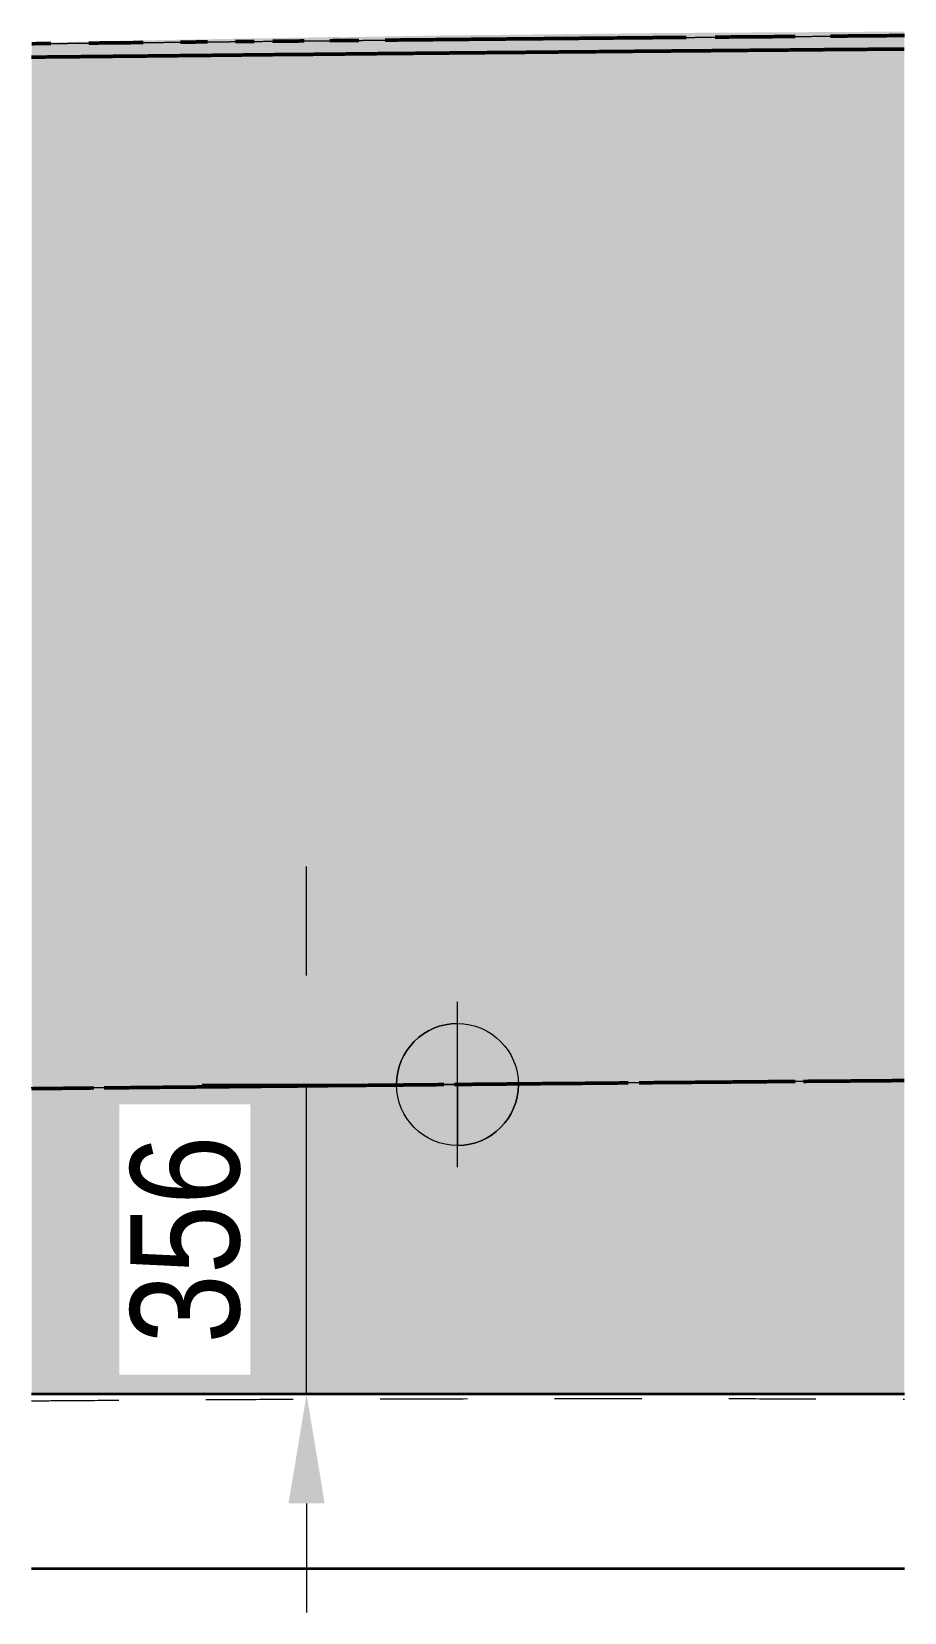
# Model space of a CAD drawing. Header units: metres. Extents: x 0 to 258, y 3 to 25.
# Drawn here: x 14.31 to 15.312, y 21.338 to 23.152 of the extents above; entities that cross this region are included whole.
import ezdxf

# ---------------------------------------------------------------- set-up
doc = ezdxf.new("R2010")
doc.units = ezdxf.units.M
doc.linetypes.add('JacobsDash', pattern=[0.0045, 0.003, -0.0015])
doc.layers.get('Defpoints').update_dxf_attribs({"color": 41})
for name, color, linetype, lineweight in [('A-ANNO-DIMS', 7, 'Continuous', 9), ('A-ANNO-NOTE', 7, 'Continuous', 9), ('A-FLOR', 7, 'Continuous', 50), ('A-FLOR-HDLN', 7, 'JacobsDash', 18)]:
    doc.layers.add(name, color=color, linetype=linetype, lineweight=lineweight)
doc.styles.add('Arial Narrow_2', font='ARIALN.TTF', dxfattribs={"height": 0.125})
doc.dimstyles.new('Dimension_Standard_O__mm_', dxfattribs={"dimscale": 0.3048, "dimtxt": 0.127929, "dimasz": 0.410105, "dimexe": 0.393701, "dimexo": 0.246063, "dimgap": 0.246063, "dimtad": 1, "dimdec": 0, "dimlfac": 1000, "dimzin": 0, "dimdsep": 46, "dimtxsty": 'Arial Narrow_2', "dimsah": 1, "dimcen": 0.09, "dimaunit": 1, "dimadec": 4, "dimazin": 0, "dimtfac": 1, "dimtdec": 4, "dimtix": 1, "dimtmove": 0, "dimatfit": 3, "dimfxl": 1, "dimtvp": 1, "dimtfill": 1, "dimtolj": 1, "dimtzin": 0, "dimlwd": 18, "dimlwe": 18, "dimarcsym": 2})

# ---------------------------------------------------------------- blocks, each defined once
blk = doc.blocks.new('CS_SYMB_SETOUT POINT - 5mm-2022283-Section 152')
at = {"layer": 'A-ANNO-NOTE'}
h = blk.add_hatch(color=256, dxfattribs=at)
edge = h.paths.add_edge_path()
edge.add_line((788.9187, 22.0133), (788.9187, 21.9433))
edge.add_line((788.9187, 21.9433), (788.8487, 21.9433))
edge.add_arc((788.9187, 21.9433), 0.07, 90, 180, ccw=False)
h = blk.add_hatch(color=256, dxfattribs=at)
edge = h.paths.add_edge_path()
edge.add_line((788.9187, 21.8733), (788.9187, 21.9433))
edge.add_line((788.9187, 21.9433), (788.9887, 21.9433))
edge.add_arc((788.9187, 21.9433), 0.07, 270, 360, ccw=False)
for p, q in [((788.9187, 21.8483), (788.9187, 22.0383)), ((788.9187, 21.9433), (788.9187, 22.0133)), ((788.8237, 21.9433), (789.0137, 21.9433)), ((788.8487, 21.9433), (788.9187, 21.9433)), ((788.9887, 21.9433), (788.9187, 21.9433)), ((788.9187, 21.9433), (788.9187, 21.8733))]:
    blk.add_line(p, q, dxfattribs=at)
blk.add_circle((788.9187, 21.9433), 0.07, dxfattribs=at)
for start, end in [(90, 180), (270, 360)]:
    blk.add_arc((788.9187, 21.9433), 0.07, start, end, dxfattribs=at)
blk = doc.blocks.new('DIMBLOCK7-Section 152')
at = {"layer": 'A-ANNO-DIMS', "color": 0, "lineweight": 18, "transparency": 16777216}
for p, q in [((14.6258, 22.0683), (14.6258, 22.1933)), ((14.6921, 21.9433), (14.5058, 21.9433)), ((14.6258, 21.5875), (14.6258, 21.9433)), ((14.6989, 21.5875), (14.5058, 21.5875)), ((14.6258, 21.4625), (14.6258, 21.3375))]:
    blk.add_line(p, q, dxfattribs=at)
at = {"layer": 'A-ANNO-DIMS', "color": 0, "transparency": 16777216}
for points in [[(14.605, 22.0683), (14.6466, 22.0683), (14.6258, 21.9433)], [(14.605, 21.4625), (14.6466, 21.4625), (14.6258, 21.5875)]]:
    blk.add_solid(points, dxfattribs=at)
at = {"layer": 'Defpoints', "color": 0, "transparency": 16777216}
for p in [(14.6258, 21.9433), (14.7671, 21.9433), (14.7739, 21.5875)]:
    blk.add_point(p, dxfattribs=at)
at = {"layer": 'A-ANNO-DIMS', "color": 0, "lineweight": 18, "transparency": 16777216, "insert": (14.487, 21.7654), "char_height": 0.125, "width": 0.285099, "attachment_point": 5, "rotation": 90, "style": 'Arial Narrow_2', "bg_fill": 3, "box_fill_scale": 1.1, "bg_fill_color": 256, "bg_fill_true_color": 13158600, "bg_fill_transparency": 0}
blk.add_mtext('\\A1;356', dxfattribs=at)

msp = doc.modelspace()

# ---------------------------------------------------------------- hatches: boundary and pattern name
at = {"layer": 'A-FLOR', "lineweight": 5, "true_color": 0xc0c0c0}
for points in [[(14.3103, 23.1376), (14.9821, 23.1442), (15.3117, 23.147), (15.3117, 23.1515), (15.2724, 23.1513), (15.035, 23.1499), (14.912, 23.1485), (14.7829, 23.1471), (14.664, 23.145), (14.6652, 23.1454), (14.5161, 23.1428), (14.4144, 23.141), (14.3103, 23.1387), (14.3103, 23.1384)], [(14.3103, 23.1222), (14.9505, 23.1284), (15.3117, 23.1315), (15.3117, 23.147), (14.6233, 23.1408), (14.3103, 23.1376), (14.3103, 23.1252)], [(14.3103, 21.9385), (14.9821, 21.945), (15.3117, 21.9478), (15.3117, 23.1315), (14.6409, 23.1255), (14.3103, 23.1222), (14.3103, 21.9862)], [(15.3117, 21.5878), (15.3117, 21.9478), (14.6108, 21.9415), (14.3103, 21.9385), (14.3103, 21.588), (15.3103, 21.5878)]]:
    msp.add_hatch(color=9, dxfattribs=at).paths.add_polyline_path(points)

# ---------------------------------------------------------------- linework, layer by layer
at = {"layer": 'A-FLOR', "lineweight": 35}
for p, q in [((15.3117, 21.5878), (14.3103, 21.588)), ((14.3103, 21.388), (15.3117, 21.3878))]:
    msp.add_line(p, q, dxfattribs=at)
at = {"layer": 'A-FLOR'}
for points, knots in [([(15.2268, 23.1463), (15.231, 23.1463), (15.2381, 23.1464), (15.2451, 23.1464), (15.248, 23.1465)], [-0.8422576741, -0.8422576741, -0.8422576741, -0.8422576741, -0.841796875, -0.8414658953, -0.8414658953, -0.8414658953, -0.8414658953]), ([(15.248, 23.1465), (15.2537, 23.1465), (15.2607, 23.1466), (15.2678, 23.1466), (15.2691, 23.1466)], [-0.8414649991, -0.8414649991, -0.8414649991, -0.8414649991, -0.8408203125, -0.840672324, -0.840672324, -0.840672324, -0.840672324]), ([(15.2691, 23.1466), (15.2722, 23.1467), (15.2792, 23.1467), (15.2863, 23.1468), (15.2903, 23.1468)], [-0.8406718602, -0.8406718602, -0.8406718602, -0.8406718602, -0.8403320312, -0.839879649, -0.839879649, -0.839879649, -0.839879649]), ([(15.2903, 23.1468), (15.2906, 23.1468), (15.2953, 23.1469), (15.3024, 23.1469), (15.3092, 23.147), (15.3117, 23.147)], [-0.8398793104, -0.8398793104, -0.8398793104, -0.8398793104, -0.83984375, -0.8393554688, -0.8390903431, -0.8390903431, -0.8390903431, -0.8390903431]), ([(14.3104, 23.1376), (14.3112, 23.1376), (14.3163, 23.1377), (14.3234, 23.1378), (14.33, 23.1378), (14.3322, 23.1379)], [-0.8755864445, -0.8755864445, -0.8755864445, -0.8755864445, -0.8754882812, -0.875, -0.8747573493, -0.8747573493, -0.8747573493, -0.8747573493]), ([(14.376, 23.1383), (14.3771, 23.1383), (14.3825, 23.1384), (14.3895, 23.1385), (14.3952, 23.1385), (14.3967, 23.1385)], [-0.8731711991, -0.8731711991, -0.8731711991, -0.8731711991, -0.873046875, -0.8725585938, -0.8723796211, -0.8723796211, -0.8723796211, -0.8723796211]), ([(14.3967, 23.1385), (14.3993, 23.1386), (14.4061, 23.1386), (14.4131, 23.1387), (14.4174, 23.1387)], [-0.8723793242, -0.8723793242, -0.8723793242, -0.8723793242, -0.8720703125, -0.8715820312, -0.8715820312, -0.8715820312, -0.8715820312]), ([(14.4174, 23.1387), (14.4217, 23.1388), (14.4287, 23.1389), (14.4357, 23.1389), (14.4384, 23.139)], [-0.8715820312, -0.8715820312, -0.8715820312, -0.8715820312, -0.87109375, -0.8707943164, -0.8707943164, -0.8707943164, -0.8707943164]), ([(14.4812, 23.1394), (14.4818, 23.1394), (14.4889, 23.1395), (14.4959, 23.1396), (14.5023, 23.1396)], [-0.8692086242, -0.8692086242, -0.8692086242, -0.8692086242, -0.869140625, -0.8684159492, -0.8684159492, -0.8684159492, -0.8684159492]), ([(14.5023, 23.1396), (14.5045, 23.1396), (14.5078, 23.1397), (14.5111, 23.1397), (14.5121, 23.1397)], [-0.8684156808, -0.8684156808, -0.8684156808, -0.8684156808, -0.8681640625, -0.8680455936, -0.8680455936, -0.8680455936, -0.8680455936]), ([(14.5444, 23.14), (14.5499, 23.1401), (14.557, 23.1402), (14.5641, 23.1402), (14.5656, 23.1403)], [-0.8668303847, -0.8668303847, -0.8668303847, -0.8668303847, -0.8662109375, -0.8660384042, -0.8660384042, -0.8660384042, -0.8660384042]), ([(14.5869, 23.1405), (14.587, 23.1405), (14.5942, 23.1405), (14.6013, 23.1406), (14.6085, 23.1407)], [-0.8652452492, -0.8652452492, -0.8652452492, -0.8652452492, -0.865234375, -0.8644525742, -0.8644525742, -0.8644525742, -0.8644525742]), ([(14.6085, 23.1407), (14.6102, 23.1407), (14.6151, 23.1407), (14.6201, 23.1408), (14.6232, 23.1408)], [-0.8644522742, -0.8644522742, -0.8644522742, -0.8644522742, -0.8642578125, -0.8639167581, -0.8639167581, -0.8639167581, -0.8639167581]), ([(14.6524, 23.1411), (14.6575, 23.1412), (14.6648, 23.1412), (14.6719, 23.1413), (14.674, 23.1413)], [-0.8628672242, -0.8628672242, -0.8628672242, -0.8628672242, -0.8623046875, -0.8620748208, -0.8620748208, -0.8620748208, -0.8620748208]), ([(14.7161, 23.1417), (14.7174, 23.1417), (14.723, 23.1418), (14.7302, 23.1419), (14.7363, 23.1419), (14.7378, 23.1419)], [-0.8604891992, -0.8604891992, -0.8604891992, -0.8604891992, -0.8603515625, -0.8598632812, -0.8596965242, -0.8596965242, -0.8596965242, -0.8596965242]), ([(14.7378, 23.1419), (14.7408, 23.142), (14.7482, 23.142), (14.7558, 23.1421), (14.7603, 23.1421)], [-0.8596959164, -0.8596959164, -0.8596959164, -0.8596959164, -0.859375, -0.8589038492, -0.8589038492, -0.8589038492, -0.8589038492]), ([(14.7603, 23.1421), (14.7651, 23.1422), (14.7727, 23.1423), (14.7803, 23.1423), (14.783, 23.1424)], [-0.8589037392, -0.8589037392, -0.8589037392, -0.8589037392, -0.8583984375, -0.8581111742, -0.8581111742, -0.8581111742, -0.8581111742]), ([(14.783, 23.1424), (14.785, 23.1424), (14.7915, 23.1424), (14.8065, 23.1426), (14.8191, 23.1427), (14.8272, 23.1428)], [-0.858111174, -0.858111174, -0.858111174, -0.858111174, -0.857910156, -0.857421875, -0.856525824, -0.856525824, -0.856525824, -0.856525824]), ([(14.8272, 23.1428), (14.828, 23.1428), (14.8351, 23.1428), (14.8422, 23.1429), (14.8486, 23.143)], [-0.8565255407, -0.8565255407, -0.8565255407, -0.8565255407, -0.8564453125, -0.8557337067, -0.8557337067, -0.8557337067, -0.8557337067]), ([(14.8487, 23.143), (14.851, 23.143), (14.8623, 23.1431), (14.8768, 23.1432), (14.8892, 23.1433), (14.8924, 23.1434)], [-0.855733149, -0.855733149, -0.855733149, -0.855733149, -0.85546875, -0.854492188, -0.854147799, -0.854147799, -0.854147799, -0.854147799]), ([(14.8924, 23.1434), (14.8983, 23.1434), (14.9057, 23.1435), (14.9132, 23.1436), (14.9147, 23.1436)], [-0.8541472126, -0.8541472126, -0.8541472126, -0.8541472126, -0.853515625, -0.8533552994, -0.8533552994, -0.8533552994, -0.8533552994]), ([(14.9278, 23.1282), (14.9216, 23.1282), (14.9141, 23.1281), (14.9066, 23.128), (14.9053, 23.128)], [0.8528640121, 0.8528640121, 0.8528640121, 0.8528640121, 0.853515625, 0.8536547331, 0.8536547331, 0.8536547331, 0.8536547331]), ([(14.9505, 23.1284), (14.946, 23.1284), (14.9385, 23.1283), (14.9309, 23.1283), (14.9278, 23.1282)], [0.8520727251, 0.8520727251, 0.8520727251, 0.8520727251, 0.8525390625, 0.8528636776, 0.8528636776, 0.8528636776, 0.8528636776]), ([(14.9371, 23.1438), (14.9374, 23.1438), (14.9448, 23.1438), (14.9524, 23.1439), (14.9596, 23.144)], [-0.8525623782, -0.8525623782, -0.8525623782, -0.8525623782, -0.8525390625, -0.8517700888, -0.8517700888, -0.8517700888, -0.8517700888]), ([(14.9732, 23.1286), (14.9705, 23.1286), (14.9629, 23.1285), (14.9554, 23.1285), (14.9505, 23.1284)], [0.8512815667, 0.8512815667, 0.8512815667, 0.8512815667, 0.8515625, 0.8520726221, 0.8520726221, 0.8520726221, 0.8520726221]), ([(14.9597, 23.144), (14.9616, 23.144), (14.9691, 23.1441), (14.9766, 23.1441), (14.9821, 23.1442)], [-0.8517697741, -0.8517697741, -0.8517697741, -0.8517697741, -0.8515625, -0.8509771295, -0.8509771295, -0.8509771295, -0.8509771295]), ([(15.0185, 23.129), (15.0099, 23.129), (14.9949, 23.1288), (14.9798, 23.1287), (14.9732, 23.1286)], [0.849699456, 0.849699456, 0.849699456, 0.849699456, 0.850585938, 0.851280694, 0.851280694, 0.851280694, 0.851280694]), ([(14.9821, 23.1442), (14.9858, 23.1442), (14.9933, 23.1443), (15.0007, 23.1443), (15.0045, 23.1444)], [-0.8509770991, -0.8509770991, -0.8509770991, -0.8509770991, -0.8505859375, -0.8501850308, -0.8501850308, -0.8501850308, -0.8501850308]), ([(15.0045, 23.1444), (15.01, 23.1444), (15.0175, 23.1445), (15.025, 23.1446), (15.0271, 23.1446)], [-0.8501844241, -0.8501844241, -0.8501844241, -0.8501844241, -0.849609375, -0.8493921961, -0.8493921961, -0.8493921961, -0.8493921961]), ([(15.0414, 23.1292), (15.0346, 23.1292), (15.0269, 23.1291), (15.0193, 23.129), (15.0185, 23.129)], [0.8489089827, 0.8489089827, 0.8489089827, 0.8489089827, 0.849609375, 0.8496989053, 0.8496989053, 0.8496989053, 0.8496989053]), ([(15.0271, 23.1446), (15.0344, 23.1446), (15.0421, 23.1447), (15.0497, 23.1448), (15.05, 23.1448)], [-0.8493917491, -0.8493917491, -0.8493917491, -0.8493917491, -0.8486328125, -0.8485990741, -0.8485990741, -0.8485990741, -0.8485990741]), ([(15.0644, 23.1294), (15.0595, 23.1294), (15.0518, 23.1293), (15.0441, 23.1293), (15.0415, 23.1292)], [0.8481179988, 0.8481179988, 0.8481179988, 0.8481179988, 0.8486328125, 0.8489084002, 0.8489084002, 0.8489084002, 0.8489084002]), ([(15.0869, 23.1296), (15.0838, 23.1296), (15.0764, 23.1296), (15.0689, 23.1295), (15.0644, 23.1294)], [0.8473262892, 0.8473262892, 0.8473262892, 0.8473262892, 0.84765625, 0.8481173447, 0.8481173447, 0.8481173447, 0.8481173447]), ([(15.1087, 23.1298), (15.1074, 23.1298), (15.1002, 23.1298), (15.0929, 23.1297), (15.0869, 23.1296)], [0.8465359311, 0.8465359311, 0.8465359311, 0.8465359311, 0.8466796875, 0.8473258663, 0.8473258663, 0.8473258663, 0.8473258663]), ([(15.0946, 23.1452), (15.0977, 23.1452), (15.1049, 23.1453), (15.112, 23.1453), (15.1162, 23.1454)], [-0.8470135492, -0.8470135492, -0.8470135492, -0.8470135492, -0.8466796875, -0.8462210491, -0.8462210491, -0.8462210491, -0.8462210491]), ([(15.1162, 23.1454), (15.1209, 23.1454), (15.128, 23.1455), (15.1353, 23.1455), (15.1379, 23.1455)], [-0.8462208852, -0.8462208852, -0.8462208852, -0.8462208852, -0.845703125, -0.8454283741, -0.8454283741, -0.8454283741, -0.8454283741]), ([(15.1526, 23.1302), (15.1501, 23.1302), (15.1431, 23.1301), (15.1357, 23.1301), (15.1308, 23.13), (15.1305, 23.13)], [0.8449538562, 0.8449538562, 0.8449538562, 0.8449538562, 0.8452148438, 0.845703125, 0.8457440782, 0.8457440782, 0.8457440782, 0.8457440782]), ([(15.1379, 23.1455), (15.1398, 23.1456), (15.1463, 23.1456), (15.1537, 23.1457), (15.1591, 23.1457), (15.16, 23.1457)], [-0.8454283392, -0.8454283392, -0.8454283392, -0.8454283392, -0.8452148438, -0.8447265625, -0.8446356991, -0.8446356991, -0.8446356991, -0.8446356991]), ([(15.1752, 23.1304), (15.1698, 23.1304), (15.1622, 23.1303), (15.1547, 23.1302), (15.1526, 23.1302)], [0.8441620672, 0.8441620672, 0.8441620672, 0.8441620672, 0.8447265625, 0.8449531227, 0.8449531227, 0.8449531227, 0.8449531227]), ([(15.1979, 23.1306), (15.1943, 23.1306), (15.1867, 23.1305), (15.1791, 23.1304), (15.1752, 23.1304)], [0.8433710117, 0.8433710117, 0.8433710117, 0.8433710117, 0.84375, 0.8441615229, 0.8441615229, 0.8441615229, 0.8441615229]), ([(15.1825, 23.1459), (15.1834, 23.1459), (15.1847, 23.1459), (15.1861, 23.146), (15.1865, 23.146)], [-0.8438430241, -0.8438430241, -0.8438430241, -0.8438430241, -0.84375, -0.8437031628, -0.8437031628, -0.8437031628, -0.8437031628]), ([(15.2202, 23.1308), (15.2185, 23.1308), (15.2111, 23.1307), (15.2036, 23.1306), (15.198, 23.1306)], [0.8425800456, 0.8425800456, 0.8425800456, 0.8425800456, 0.8427734375, 0.843370273, 0.843370273, 0.843370273, 0.843370273]), ([(15.2418, 23.131), (15.2418, 23.131), (15.2346, 23.1309), (15.2275, 23.1308), (15.2202, 23.1308)], [0.8417892736, 0.8417892736, 0.8417892736, 0.8417892736, 0.841796875, 0.8425799562, 0.8425799562, 0.8425799562, 0.8425799562]), ([(15.2844, 23.1313), (15.2833, 23.1313), (15.2778, 23.1313), (15.2706, 23.1312), (15.2647, 23.1311), (15.2631, 23.1311)], [0.8402070721, 0.8402070721, 0.8402070721, 0.8402070721, 0.8403320312, 0.8408203125, 0.8409970947, 0.8409970947, 0.8409970947, 0.8409970947]), ([(15.3059, 23.1315), (15.302, 23.1315), (15.2948, 23.1314), (15.2877, 23.1313), (15.2844, 23.1313)], [0.839416288, 0.839416288, 0.839416288, 0.839416288, 0.83984375, 0.8402067897, 0.8402067897, 0.8402067897, 0.8402067897]), ([(15.3116, 23.1315), (15.3102, 23.1315), (15.3083, 23.1315), (15.3064, 23.1315), (15.3059, 23.1315)], [0.8392092425, 0.8392092425, 0.8392092425, 0.8392092425, 0.8393554688, 0.8394157342, 0.8394157342, 0.8394157342, 0.8394157342]), ([(14.3404, 23.1225), (14.34, 23.1225), (14.3373, 23.1225), (14.3299, 23.1224), (14.3231, 23.1223), (14.3186, 23.1223), (14.3185, 23.1223)], [0.8742221761, 0.8742221761, 0.8742221761, 0.8742221761, 0.8742675781, 0.8745117188, 0.875, 0.87501308, 0.87501308, 0.87501308, 0.87501308]), ([(14.3624, 23.1227), (14.3615, 23.1227), (14.3561, 23.1226), (14.3487, 23.1226), (14.3423, 23.1225), (14.3404, 23.1225)], [0.8734311206, 0.8734311206, 0.8734311206, 0.8734311206, 0.8735351562, 0.8740234375, 0.8742217994, 0.8742217994, 0.8742217994, 0.8742217994]), ([(14.3836, 23.1229), (14.3801, 23.1229), (14.3731, 23.1228), (14.3659, 23.1228), (14.3624, 23.1227)], [0.8726402961, 0.8726402961, 0.8726402961, 0.8726402961, 0.873046875, 0.8734306405, 0.8734306405, 0.8734306405, 0.8734306405]), ([(14.4043, 23.1232), (14.4023, 23.1231), (14.3961, 23.1231), (14.3893, 23.123), (14.3844, 23.1229), (14.3836, 23.1229)], [0.8718494395, 0.8718494395, 0.8718494395, 0.8718494395, 0.8720703125, 0.8725585938, 0.8726400651, 0.8726400651, 0.8726400651, 0.8726400651]), ([(14.4255, 23.1234), (14.4252, 23.1234), (14.4204, 23.1233), (14.4133, 23.1232), (14.4066, 23.1232), (14.4043, 23.1232)], [0.871058734, 0.871058734, 0.871058734, 0.871058734, 0.87109375, 0.8715820312, 0.8718490096, 0.8718490096, 0.8718490096, 0.8718490096]), ([(14.4686, 23.1238), (14.4628, 23.1238), (14.4556, 23.1237), (14.4484, 23.1236), (14.4471, 23.1236)], [0.8694761983, 0.8694761983, 0.8694761983, 0.8694761983, 0.8701171875, 0.8702663904, 0.8702663904, 0.8702663904, 0.8702663904]), ([(14.4899, 23.124), (14.4859, 23.124), (14.4788, 23.1239), (14.4716, 23.1238), (14.4686, 23.1238)], [0.8686856418, 0.8686856418, 0.8686856418, 0.8686856418, 0.869140625, 0.8694758431, 0.8694758431, 0.8694758431, 0.8694758431]), ([(14.5111, 23.1242), (14.5087, 23.1242), (14.5016, 23.1242), (14.4946, 23.1241), (14.4899, 23.124)], [0.8678946284, 0.8678946284, 0.8678946284, 0.8678946284, 0.8681640625, 0.8686847876, 0.8686847876, 0.8686847876, 0.8686847876]), ([(14.5324, 23.1245), (14.5316, 23.1245), (14.5245, 23.1244), (14.5174, 23.1243), (14.5111, 23.1242)], [0.8671027992, 0.8671027992, 0.8671027992, 0.8671027992, 0.8671875, 0.8678937321, 0.8678937321, 0.8678937321, 0.8678937321]), ([(14.5752, 23.1249), (14.5689, 23.1248), (14.5618, 23.1248), (14.5546, 23.1247), (14.5537, 23.1247)], [0.8655210442, 0.8655210442, 0.8655210442, 0.8655210442, 0.8662109375, 0.8663112416, 0.8663112416, 0.8663112416, 0.8663112416]), ([(14.5968, 23.1251), (14.5922, 23.1251), (14.585, 23.125), (14.5778, 23.1249), (14.5752, 23.1249)], [0.8647295101, 0.8647295101, 0.8647295101, 0.8647295101, 0.865234375, 0.8655205656, 0.8655205656, 0.8655205656, 0.8655205656]), ([(14.6187, 23.1253), (14.6158, 23.1253), (14.6084, 23.1252), (14.6011, 23.1251), (14.5968, 23.1251)], [0.8639384546, 0.8639384546, 0.8639384546, 0.8639384546, 0.8642578125, 0.864729142, 0.864729142, 0.864729142, 0.864729142]), ([(14.6409, 23.1255), (14.6397, 23.1255), (14.6323, 23.1254), (14.6249, 23.1254), (14.6187, 23.1253)], [0.863147569, 0.863147569, 0.863147569, 0.863147569, 0.86328125, 0.8639384434, 0.8639384434, 0.8639384434, 0.8639384434]), ([(14.6843, 23.126), (14.6777, 23.1259), (14.6706, 23.1258), (14.6634, 23.1258), (14.6629, 23.1257)], [0.8615656677, 0.8615656677, 0.8615656677, 0.8615656677, 0.8623046875, 0.8623563436, 0.8623563436, 0.8623563436, 0.8623563436]), ([(14.7055, 23.1262), (14.7006, 23.1261), (14.6935, 23.126), (14.6864, 23.126), (14.6843, 23.126)], [0.8607742326, 0.8607742326, 0.8607742326, 0.8607742326, 0.861328125, 0.8615652881, 0.8615652881, 0.8615652881, 0.8615652881]), ([(14.7271, 23.1264), (14.7237, 23.1263), (14.7165, 23.1263), (14.7093, 23.1262), (14.7055, 23.1262)], [0.8599831771, 0.8599831771, 0.8599831771, 0.8599831771, 0.8603515625, 0.8607737837, 0.8607737837, 0.8607737837, 0.8607737837]), ([(14.7725, 23.1268), (14.763, 23.1267), (14.7476, 23.1266), (14.7328, 23.1264), (14.7271, 23.1264)], [0.858398438, 0.858398438, 0.858398438, 0.858398438, 0.859375, 0.859982695, 0.859982695, 0.859982695, 0.859982695]), ([(14.7952, 23.127), (14.7923, 23.127), (14.7848, 23.1269), (14.7772, 23.1268), (14.7725, 23.1268)], [0.85761022, 0.85761022, 0.85761022, 0.85761022, 0.8579101562, 0.8583984375, 0.8583984375, 0.8583984375, 0.8583984375]), ([(14.8173, 23.1272), (14.8118, 23.1272), (14.8044, 23.1271), (14.797, 23.127), (14.7952, 23.127)], [0.8568194478, 0.8568194478, 0.8568194478, 0.8568194478, 0.857421875, 0.8576100106, 0.8576100106, 0.8576100106, 0.8576100106]), ([(14.839, 23.1274), (14.8352, 23.1274), (14.828, 23.1273), (14.8208, 23.1272), (14.8173, 23.1272)], [0.856028124, 0.856028124, 0.856028124, 0.856028124, 0.8564453125, 0.8568189551, 0.8568189551, 0.8568189551, 0.8568189551]), ([(14.8607, 23.1276), (14.8586, 23.1276), (14.8513, 23.1275), (14.8441, 23.1275), (14.839, 23.1274)], [0.8552370477, 0.8552370477, 0.8552370477, 0.8552370477, 0.85546875, 0.8560278996, 0.8560278996, 0.8560278996, 0.8560278996]), ([(14.8828, 23.1278), (14.8824, 23.1278), (14.875, 23.1277), (14.8676, 23.1277), (14.8607, 23.1276)], [0.8544459018, 0.8544459018, 0.8544459018, 0.8544459018, 0.8544921875, 0.8552368441, 0.8552368441, 0.8552368441, 0.8552368441]), ([(14.3817, 21.9393), (14.3711, 21.9391), (14.3533, 21.939), (14.3296, 21.9387), (14.3164, 21.9386), (14.3103, 21.9385)], [0.870553069, 0.870553069, 0.870553069, 0.870553069, 0.871612024, 0.872317452, 0.872922533, 0.872922533, 0.872922533, 0.872922533]), ([(14.4175, 21.9396), (14.4162, 21.9396), (14.4083, 21.9395), (14.4003, 21.9394), (14.3937, 21.9394)], [0.8693650304, 0.8693650304, 0.8693650304, 0.8693650304, 0.8694957386, 0.8701566207, 0.8701566207, 0.8701566207, 0.8701566207]), ([(14.465, 21.9401), (14.4549, 21.94), (14.4391, 21.9398), (14.4232, 21.9397), (14.4175, 21.9396)], [0.867781739, 0.867781739, 0.867781739, 0.867781739, 0.86879031, 0.869364893, 0.869364893, 0.869364893, 0.869364893]), ([(14.4889, 21.9403), (14.485, 21.9403), (14.477, 21.9402), (14.469, 21.9401), (14.465, 21.9401)], [0.8669897895, 0.8669897895, 0.8669897895, 0.8669897895, 0.8673794533, 0.8677814369, 0.8677814369, 0.8677814369, 0.8677814369]), ([(14.537, 21.9408), (14.5313, 21.9408), (14.5232, 21.9407), (14.5152, 21.9406), (14.5129, 21.9406)], [0.865406391, 0.865406391, 0.865406391, 0.865406391, 0.8659685964, 0.8661979811, 0.8661979811, 0.8661979811, 0.8661979811]), ([(14.6108, 21.9415), (14.6096, 21.9415), (14.5937, 21.9414), (14.5688, 21.9411), (14.5457, 21.9409), (14.537, 21.9408)], [0.86303123, 0.86303123, 0.86303123, 0.86303123, 0.863146883, 0.86455774, 0.865406253, 0.865406253, 0.865406253, 0.865406253]), ([(14.7075, 21.9425), (14.7027, 21.9424), (14.6834, 21.9423), (14.6577, 21.942), (14.6303, 21.9417), (14.6169, 21.9416), (14.6108, 21.9415)], [0.859864158, 0.859864158, 0.859864158, 0.859864158, 0.860325169, 0.861736026, 0.862441454, 0.863031069, 0.863031069, 0.863031069, 0.863031069]), ([(14.7326, 21.9427), (14.7268, 21.9427), (14.7183, 21.9426), (14.7101, 21.9425), (14.7075, 21.9425)], [0.8590727171, 0.8590727171, 0.8590727171, 0.8590727171, 0.8596197405, 0.8598641457, 0.8598641457, 0.8598641457, 0.8598641457]), ([(14.758, 21.943), (14.7512, 21.9429), (14.7428, 21.9428), (14.7343, 21.9427), (14.7326, 21.9427)], [0.8582807018, 0.8582807018, 0.8582807018, 0.8582807018, 0.858914312, 0.8590724298, 0.8590724298, 0.8590724298, 0.8590724298]), ([(14.7831, 21.9432), (14.783, 21.9432), (14.7755, 21.9431), (14.7671, 21.943), (14.7588, 21.943), (14.758, 21.943)], [0.8574889739, 0.8574889739, 0.8574889739, 0.8574889739, 0.8575034552, 0.8582088836, 0.8582804874, 0.8582804874, 0.8582804874, 0.8582804874]), ([(14.8565, 21.9439), (14.8537, 21.9438), (14.8435, 21.9438), (14.8273, 21.9436), (14.8139, 21.9435), (14.8077, 21.9434)], [0.85511379, 0.85511379, 0.85511379, 0.85511379, 0.85538717, 0.856092598, 0.856697246, 0.856697246, 0.856697246, 0.856697246]), ([(14.8814, 21.9441), (14.8776, 21.9441), (14.8693, 21.944), (14.861, 21.9439), (14.8565, 21.9439)], [0.8543222749, 0.8543222749, 0.8543222749, 0.8543222749, 0.8546817414, 0.8551135114, 0.8551135114, 0.8551135114, 0.8551135114]), ([(14.9316, 21.9446), (14.926, 21.9445), (14.9176, 21.9444), (14.9092, 21.9444), (14.9065, 21.9443)], [0.8527390473, 0.8527390473, 0.8527390473, 0.8527390473, 0.8532708845, 0.8535303343, 0.8535303343, 0.8535303343, 0.8535303343]), ([(14.9822, 21.945), (14.9746, 21.9449), (14.9578, 21.9448), (14.941, 21.9446), (14.9317, 21.9446)], [0.851154599, 0.851154599, 0.851154599, 0.851154599, 0.851860028, 0.852738606, 0.852738606, 0.852738606, 0.852738606]), ([(15.033, 21.9455), (15.0311, 21.9455), (15.0226, 21.9454), (15.0141, 21.9453), (15.0075, 21.9452)], [0.8495724125, 0.8495724125, 0.8495724125, 0.8495724125, 0.8497437423, 0.8503634226, 0.8503634226, 0.8503634226, 0.8503634226]), ([(15.0843, 21.9459), (15.0731, 21.9458), (15.0559, 21.9457), (15.0388, 21.9455), (15.033, 21.9455)], [0.847988239, 0.847988239, 0.847988239, 0.847988239, 0.849038314, 0.849571695, 0.849571695, 0.849571695, 0.849571695]), ([(15.1093, 21.9461), (15.1048, 21.9461), (15.0965, 21.946), (15.0881, 21.946), (15.0843, 21.9459)], [0.8471968577, 0.8471968577, 0.8471968577, 0.8471968577, 0.847627457, 0.8479882006, 0.8479882006, 0.8479882006, 0.8479882006]), ([(15.1584, 21.9466), (15.1521, 21.9465), (15.144, 21.9464), (15.1358, 21.9464), (15.1339, 21.9463)], [0.8456130551, 0.8456130551, 0.8456130551, 0.8456130551, 0.8462166001, 0.846404783, 0.846404783, 0.846404783, 0.846404783]), ([(15.1865, 21.9468), (15.1856, 21.9468), (15.1772, 21.9467), (15.1678, 21.9466), (15.1595, 21.9466), (15.1584, 21.9466)], [0.8447211616, 0.8447211616, 0.8447211616, 0.8447211616, 0.8448057432, 0.8455111717, 0.8456128907, 0.8456128907, 0.8456128907, 0.8456128907]), ([(15.2338, 21.9472), (15.2322, 21.9472), (15.2238, 21.9471), (15.2154, 21.947), (15.2086, 21.947)], [0.8432378713, 0.8432378713, 0.8432378713, 0.8432378713, 0.8433948864, 0.8440295992, 0.8440295992, 0.8440295992, 0.8440295992]), ([(15.2585, 21.9474), (15.2561, 21.9474), (15.2479, 21.9473), (15.2396, 21.9472), (15.2338, 21.9472)], [0.8424461631, 0.8424461631, 0.8424461631, 0.8424461631, 0.8426894579, 0.8432376767, 0.8432376767, 0.8432376767, 0.8432376767]), ([(15.2827, 21.9476), (15.2793, 21.9476), (15.2713, 21.9475), (15.2633, 21.9474), (15.2585, 21.9474)], [0.8416546894, 0.8416546894, 0.8416546894, 0.8416546894, 0.8419840295, 0.8424461434, 0.8424461434, 0.8424461434, 0.8424461434]), ([(15.3116, 21.9478), (15.3058, 21.9478), (15.2961, 21.9477), (15.2865, 21.9476), (15.2827, 21.9476)], [0.8406971509, 0.8406971509, 0.8406971509, 0.8406971509, 0.841278601, 0.8416544155, 0.8416544155, 0.8416544155, 0.8416544155])]:
    msp.add_open_spline(points, degree=3, knots=knots, dxfattribs=at)
for points in [[(14.674, 23.1413), (14.678, 23.1414), (14.6819, 23.1414), (14.6859, 23.1414)], [(14.9147, 23.1436), (14.9222, 23.1436), (14.9296, 23.1437), (14.9371, 23.1438)], [(15.05, 23.1448), (15.0538, 23.1448), (15.0576, 23.1449), (15.0614, 23.1449)], [(15.1305, 23.13), (15.1232, 23.13), (15.1159, 23.1299), (15.1087, 23.1298)], [(15.16, 23.1457), (15.1674, 23.1458), (15.175, 23.1459), (15.1825, 23.1459)], [(15.2631, 23.1311), (15.256, 23.1311), (15.2489, 23.131), (15.2418, 23.131)], [(14.3185, 23.1223), (14.3157, 23.1222), (14.313, 23.1222), (14.3103, 23.1222)], [(14.447, 23.1236), (14.4398, 23.1235), (14.4326, 23.1234), (14.4255, 23.1234)], [(14.5537, 23.1247), (14.5466, 23.1246), (14.5395, 23.1245), (14.5324, 23.1245)], [(14.6629, 23.1257), (14.6557, 23.1257), (14.6483, 23.1256), (14.6409, 23.1255)], [(14.9052, 23.128), (14.8977, 23.128), (14.8903, 23.1279), (14.8828, 23.1278)], [(14.5129, 21.9406), (14.5049, 21.9405), (14.4969, 21.9404), (14.4889, 21.9403)], [(14.8077, 21.9434), (14.8036, 21.9434), (14.7996, 21.9433), (14.7955, 21.9433)], [(14.9065, 21.9443), (14.8981, 21.9443), (14.8897, 21.9442), (14.8814, 21.9441)], [(14.9948, 21.9451), (14.9906, 21.9451), (14.9864, 21.9451), (14.9822, 21.945)], [(15.1339, 21.9463), (15.1257, 21.9463), (15.1175, 21.9462), (15.1093, 21.9461)], [(15.2086, 21.947), (15.2044, 21.947), (15.2001, 21.9469), (15.1959, 21.9469)]]:
    msp.add_open_spline(points, degree=3, dxfattribs=at)
at = {"layer": 'A-FLOR-HDLN'}
for points, knots in [([(15.1866, 23.146), (15.1954, 23.146), (15.2091, 23.1461), (15.2222, 23.1463), (15.2268, 23.1463)], [-0.843701423, -0.843701423, -0.843701423, -0.843701423, -0.842773438, -0.842257674, -0.842257674, -0.842257674, -0.842257674]), ([(14.3322, 23.1379), (14.3344, 23.1379), (14.3389, 23.1379), (14.3459, 23.138), (14.355, 23.1381), (14.3651, 23.1382), (14.3727, 23.1383), (14.376, 23.1383)], [-0.874757349, -0.874757349, -0.874757349, -0.874757349, -0.874511719, -0.874267578, -0.874023438, -0.873535156, -0.873171999, -0.873171999, -0.873171999, -0.873171999]), ([(14.4384, 23.139), (14.4445, 23.139), (14.4588, 23.1392), (14.4731, 23.1393), (14.4812, 23.1394)], [-0.870793974, -0.870793974, -0.870793974, -0.870793974, -0.870117188, -0.869208624, -0.869208624, -0.869208624, -0.869208624]), ([(14.5122, 23.1397), (14.5197, 23.1398), (14.5305, 23.1399), (14.5412, 23.14), (14.5444, 23.14)], [-0.868043801, -0.868043801, -0.868043801, -0.868043801, -0.8671875, -0.866830599, -0.866830599, -0.866830599, -0.866830599]), ([(14.6233, 23.1408), (14.6291, 23.1409), (14.6389, 23.141), (14.6486, 23.1411), (14.6524, 23.1411)], [-0.863915008, -0.863915008, -0.863915008, -0.863915008, -0.86328125, -0.862867224, -0.862867224, -0.862867224, -0.862867224]), ([(14.6859, 23.1414), (14.6886, 23.1415), (14.6986, 23.1416), (14.7086, 23.1417), (14.7161, 23.1417)], [-0.861626791, -0.861626791, -0.861626791, -0.861626791, -0.861328125, -0.860489199, -0.860489199, -0.860489199, -0.860489199]), ([(15.0614, 23.1449), (15.0666, 23.1449), (15.0779, 23.145), (15.0888, 23.1451), (15.0946, 23.1452)], [-0.848201161, -0.848201161, -0.848201161, -0.848201161, -0.84765625, -0.847013724, -0.847013724, -0.847013724, -0.847013724]), ([(14.3937, 21.9394), (14.3932, 21.9394), (14.3893, 21.9393), (14.3853, 21.9393), (14.3818, 21.9393)], [0.8701566207, 0.8701566207, 0.8701566207, 0.8701566207, 0.8702011671, 0.8705515144, 0.8705515144, 0.8705515144, 0.8705515144]), ([(15.0075, 21.9452), (15.0066, 21.9452), (15.0024, 21.9452), (14.9982, 21.9452), (14.9949, 21.9451)], [0.8503634226, 0.8503634226, 0.8503634226, 0.8503634226, 0.8504491708, 0.8507580261, 0.8507580261, 0.8507580261, 0.8507580261]), ([(14.3103, 21.5803), (14.3209, 21.5804), (14.3433, 21.5806), (14.3896, 21.5809), (14.4495, 21.5813), (14.5221, 21.5818), (14.5834, 21.5821), (14.6328, 21.5823), (14.6824, 21.5825), (14.7441, 21.5826), (14.8073, 21.5828), (14.8573, 21.5829), (14.9074, 21.5829), (14.958, 21.5829), (15.0083, 21.5829), (15.0461, 21.5829), (15.0841, 21.5829), (15.1349, 21.5828), (15.1968, 21.5827), (15.2606, 21.5825), (15.2983, 21.5824), (15.3112, 21.5823), (15.3117, 21.5823)], [-0.3758651, -0.3758651, -0.3758651, -0.3758651, -0.3705882, -0.3647059, -0.3529412, -0.3411765, -0.3294118, -0.3235294, -0.3176471, -0.3058824, -0.2941176, -0.2882353, -0.2823529, -0.2705882, -0.2647059, -0.2588235, -0.2529412, -0.2470588, -0.2352941, -0.2235294, -0.2176471, -0.2174102, -0.2174102, -0.2174102, -0.2174102])]:
    msp.add_open_spline(points, degree=3, knots=knots, dxfattribs=at)
for points in [[(14.5656, 23.1403), (14.5727, 23.1403), (14.5798, 23.1404), (14.5869, 23.1405)], [(14.7954, 21.9433), (14.7914, 21.9433), (14.7873, 21.9432), (14.7831, 21.9432)], [(15.1959, 21.9469), (15.1927, 21.9469), (15.1896, 21.9468), (15.1865, 21.9468)]]:
    msp.add_open_spline(points, degree=3, dxfattribs=at)

# ---------------------------------------------------------------- block references
at = {"layer": 'A-ANNO-NOTE'}
msp.add_blockref('CS_SYMB_SETOUT POINT - 5mm-2022283-Section 152', (-774.1198, 0), dxfattribs=at)

# ---------------------------------------------------------------- next in the draw order: dimensions: what is measured, and where the dimension line sits
at = {"layer": 'A-ANNO-DIMS', "lineweight": 18}
dim = msp.add_linear_dim(base=(14.6258, 21.9433), p1=(14.7739, 21.5875), p2=(14.7671, 21.9433), angle=90, dimstyle='Dimension_Standard_O__mm_', override={"dimpost": '<>', "dimfxl": 0.355858}, dxfattribs=at)
dim.commit()
dim.dimension.update_dxf_attribs({"geometry": 'DIMBLOCK7-Section 152', "text_midpoint": (14.487, 21.7654)})

doc.saveas('drawing.dxf')
